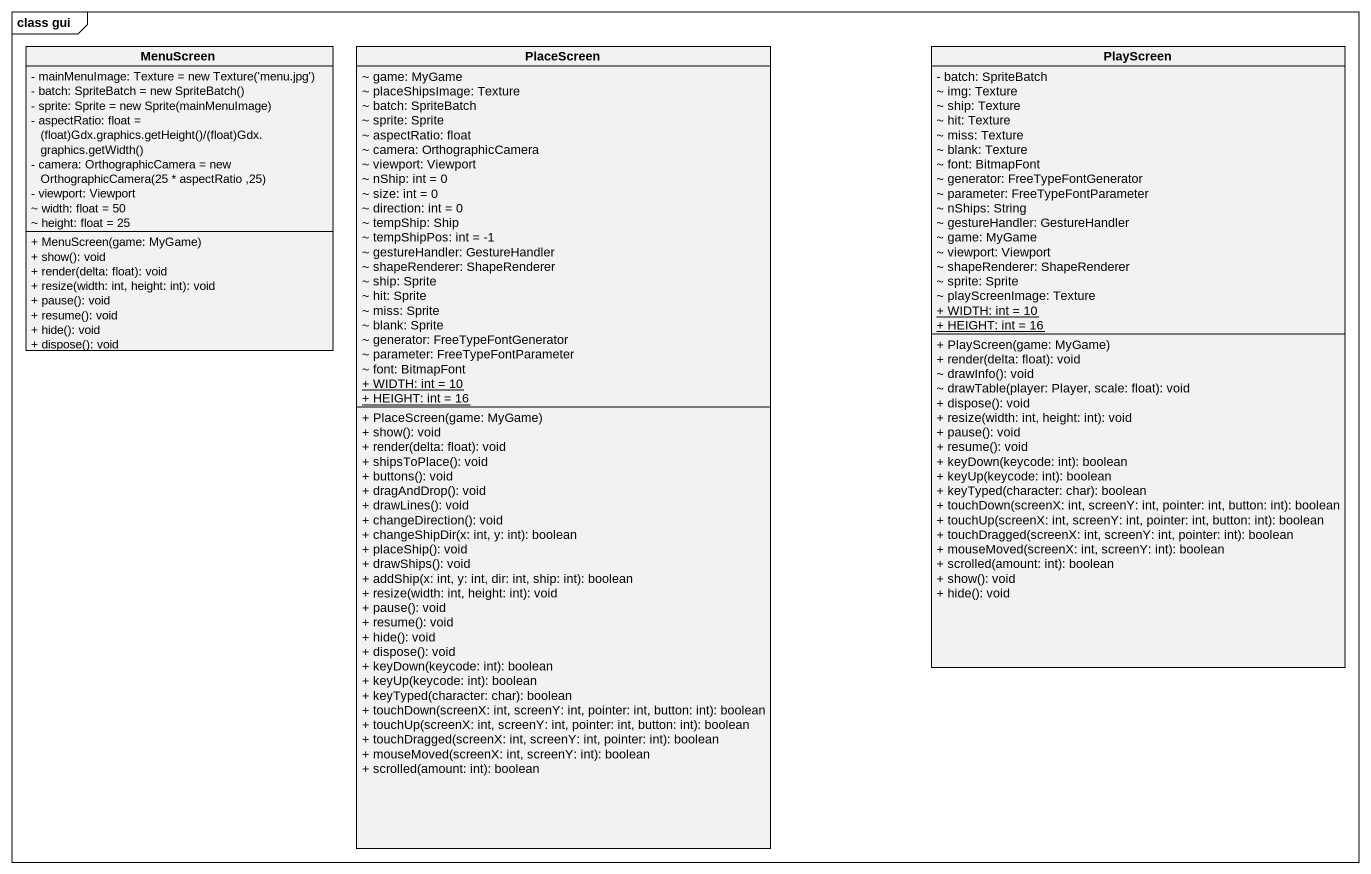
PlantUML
@startuml
mainframe class gui
hide circle
hide empty members
skinparam classAttributeIconSize 0
class MenuScreen {
  {field} - mainMenuImage: Texture = new Texture('menu.jpg')
  {field} - batch: SpriteBatch = new SpriteBatch()
  {field} - sprite: Sprite = new Sprite(mainMenuImage)
  {field} - aspectRatio: float = (float)Gdx.graphics.getHeight()/(float)Gdx.graphics.getWidth()
  {field} - camera: OrthographicCamera = new OrthographicCamera(25 * aspectRatio ,25)
  - viewport: Viewport
  ~ width: float = 50
  ~ height: float = 25
  + MenuScreen(game: MyGame)
  + show(): void
  + render(delta: float): void
  + resize(width: int, height: int): void
  + pause(): void
  + resume(): void
  + hide(): void
  + dispose(): void
}
class PlaceScreen {
  ~ game: MyGame
  ~ placeShipsImage: Texture
  ~ batch: SpriteBatch
  ~ sprite: Sprite
  ~ aspectRatio: float
  ~ camera: OrthographicCamera
  ~ viewport: Viewport
  ~ nShip: int = 0
  ~ size: int = 0
  ~ direction: int = 0
  ~ tempShip: Ship
  ~ tempShipPos: int = -1
  ~ gestureHandler: GestureHandler
  ~ shapeRenderer: ShapeRenderer
  ~ ship: Sprite
  ~ hit: Sprite
  ~ miss: Sprite
  ~ blank: Sprite
  ~ generator: FreeTypeFontGenerator
  ~ parameter: FreeTypeFontParameter
  ~ font: BitmapFont
  {static} + WIDTH: int = 10
  {static} + HEIGHT: int = 16
  + PlaceScreen(game: MyGame)
  + show(): void
  + render(delta: float): void
  + shipsToPlace(): void
  + buttons(): void
  + dragAndDrop(): void
  + drawLines(): void
  + changeDirection(): void
  + changeShipDir(x: int, y: int): boolean
  + placeShip(): void
  + drawShips(): void
  + addShip(x: int, y: int, dir: int, ship: int): boolean
  + resize(width: int, height: int): void
  + pause(): void
  + resume(): void
  + hide(): void
  + dispose(): void
  + keyDown(keycode: int): boolean
  + keyUp(keycode: int): boolean
  + keyTyped(character: char): boolean
  + touchDown(screenX: int, screenY: int, pointer: int, button: int): boolean
  + touchUp(screenX: int, screenY: int, pointer: int, button: int): boolean
  + touchDragged(screenX: int, screenY: int, pointer: int): boolean
  + mouseMoved(screenX: int, screenY: int): boolean
  + scrolled(amount: int): boolean
}
class PlayScreen {
  - batch: SpriteBatch
  ~ img: Texture
  ~ ship: Texture
  ~ hit: Texture
  ~ miss: Texture
  ~ blank: Texture
  ~ font: BitmapFont
  ~ generator: FreeTypeFontGenerator
  ~ parameter: FreeTypeFontParameter
  ~ nShips: String
  ~ gestureHandler: GestureHandler
  ~ game: MyGame
  ~ viewport: Viewport
  ~ shapeRenderer: ShapeRenderer
  ~ sprite: Sprite
  ~ playScreenImage: Texture
  {static} + WIDTH: int = 10
  {static} + HEIGHT: int = 16
  + PlayScreen(game: MyGame)
  + render(delta: float): void
  ~ drawInfo(): void
  ~ drawTable(player: Player, scale: float): void
  + dispose(): void
  + resize(width: int, height: int): void
  + pause(): void
  + resume(): void
  + keyDown(keycode: int): boolean
  + keyUp(keycode: int): boolean
  + keyTyped(character: char): boolean
  + touchDown(screenX: int, screenY: int, pointer: int, button: int): boolean
  + touchUp(screenX: int, screenY: int, pointer: int, button: int): boolean
  + touchDragged(screenX: int, screenY: int, pointer: int): boolean
  + mouseMoved(screenX: int, screenY: int): boolean
  + scrolled(amount: int): boolean
  + show(): void
  + hide(): void
}
@enduml
